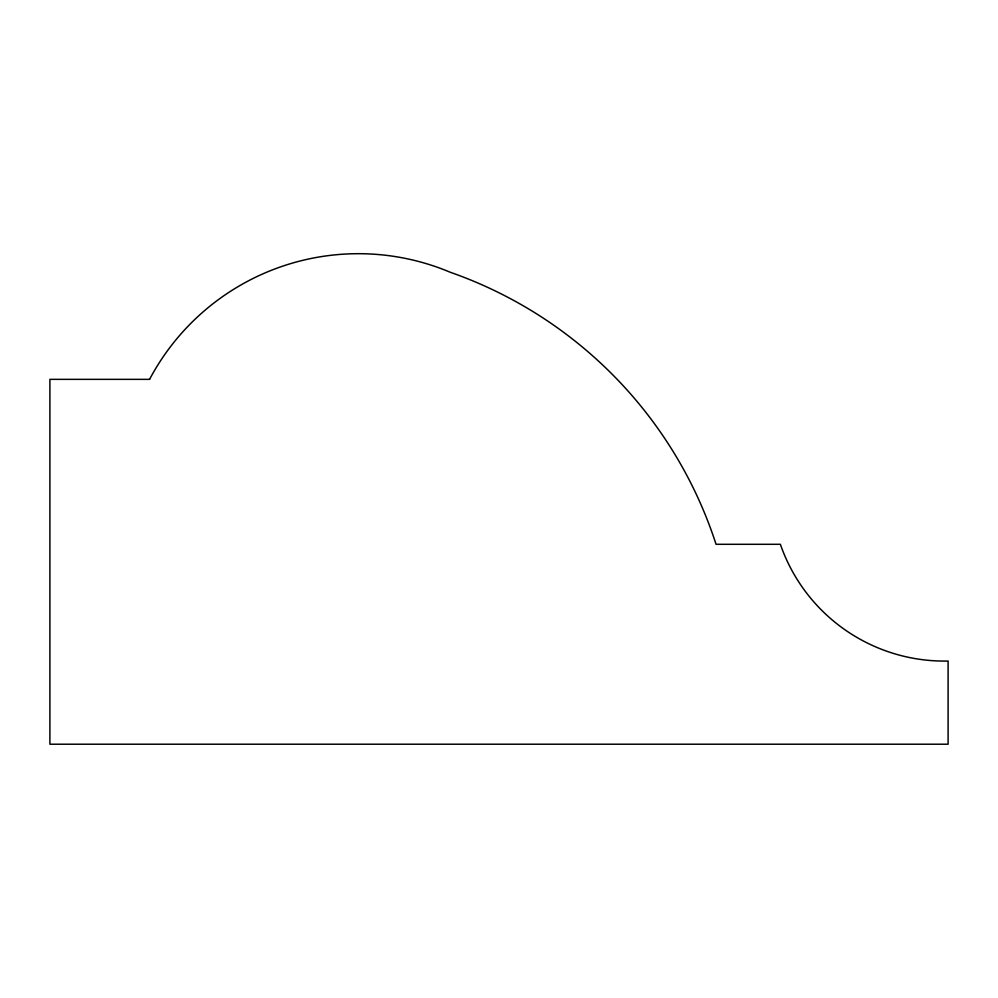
<?xml version="1.0" encoding="UTF-8"?>
<svg xmlns="http://www.w3.org/2000/svg" width="998" height="998" viewBox="0 0 998 998"><rect width="100%" height="100%" fill="white"/><g stroke="black" fill="none" stroke-linecap="round" stroke-linejoin="round"><path stroke-width="1.5" d="M149.575 379.352L49.9 379.352L49.9 744.209L948.1 744.209L948.1 661.038A173.602 173.602 0 0 1 780.361 544.297L716.053 544.297A428.055 428.055 0 0 0 450.235 272.254A236.376 236.376 0 0 0 149.575 379.352"/></g></svg>
